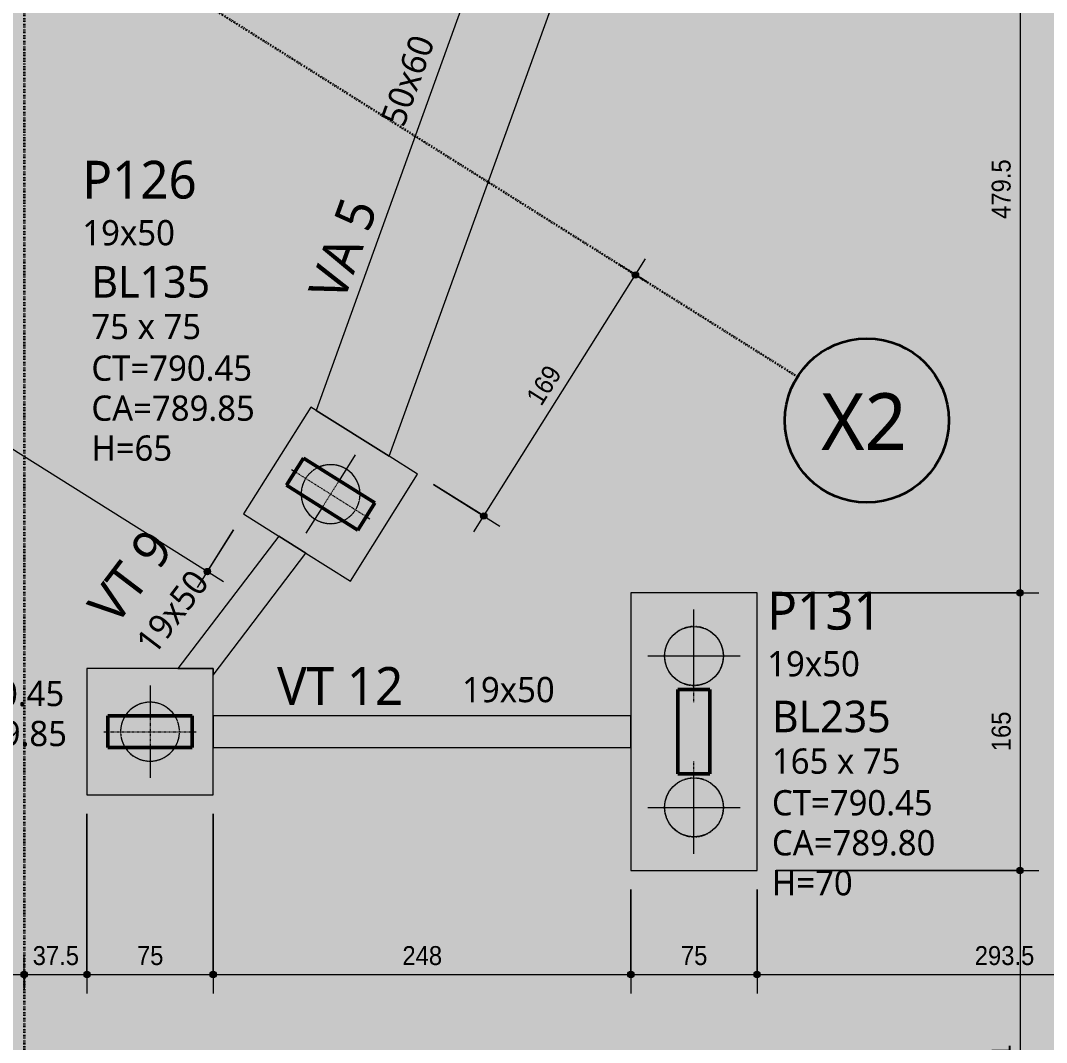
# Model space of a CAD drawing. Header units: centimetres. Extents: x -3523 to 38560, y -3196 to 88043.
# Drawn here: x -661 to -51, y 948 to 1555 of the extents above; entities that cross this region are included whole.
import ezdxf

# ---------------------------------------------------------------- set-up
doc = ezdxf.new("R2010")
doc.units = ezdxf.units.CM
doc.linetypes.add('Dash dot', pattern=[1.5875, 0.635, -0.47625, 0, -0.47625])
doc.linetypes.add('Traço', pattern=[0.635, 0.3175, -0.3175])
for name, color, linetype, lineweight in [('A-ANNO-DIMS', 7, 'Continuous', 9), ('A-ANNO-DIMS-75', 7, 'Continuous', 9), ('A-DETL-GENF', 7, 'Continuous', 18), ('A-DETL-MBND', 7, 'Continuous', 18), ('S-BEAM-IDEN', 7, 'Continuous', 9), ('S-COLS', 7, 'Continuous', 25), ('S-COLS-IDEN', 7, 'Continuous', 9), ('S-FNDN', 7, 'Continuous', 25), ('S-FNDN-HDLN', 7, 'Traço', 18), ('S-FNDN-IDEN', 7, 'Continuous', 9), ('S-GRID', 7, 'Continuous', 9), ('S-GRID-IDEN', 7, 'Continuous', 9)]:
    doc.layers.add(name, color=color, linetype=linetype, lineweight=lineweight)
doc.styles.add('Arial_1', font='arial.ttf', dxfattribs={"width": 0.9, "height": 11.25})
doc.styles.add('Gadugi', font='gadugi.ttf', dxfattribs={"height": 15})
doc.styles.add('Gadugi_1', font='gadugi.ttf', dxfattribs={"height": 22.5})
doc.styles.add('Gadugi_2', font='gadugi.ttf', dxfattribs={"height": 18.75})
doc.styles.add('Gadugi_5', font='gadugi.ttf', dxfattribs={"height": 33.75})
doc.dimstyles.new('PED_1_5mm_ESQ', dxfattribs={"dimscale": 30.48, "dimtxt": 11.477918, "dimasz": 0.492126, "dimexe": 0.369094, "dimexo": 0.369094, "dimgap": 0.073819, "dimtad": 1, "dimdec": 1, "dimrnd": 0.5, "dimdsep": 46, "dimtxsty": 'Arial_1', "dimblk1": 'DOTSMALL', "dimblk2": 'DOTSMALL', "dimsah": 1, "dimcen": 0.09, "dimdle": 0.369094, "dimazin": 0, "dimtfac": 1, "dimtdec": 4, "dimtix": 1, "dimtmove": 0, "dimatfit": 3, "dimfxl": 1, "dimtvp": 1, "dimtolj": 1, "dimtzin": 0, "dimarcsym": 2})

# ---------------------------------------------------------------- blocks, each defined once
blk = doc.blocks.new('PED_BLRET-1EST_R01_2019 - 75x75x65-V4-PL B 002 - FUNDAÇÃO')
at = {"layer": 'A-DETL-MBND'}
for p, q in [((0, 27.5), (0, 9.5)), ((-27.5, 0), (-25, 0)), ((25, 0), (27.5, 0)), ((0, -9.5), (0, -27.5))]:
    blk.add_line(p, q, dxfattribs=at)
for start, end in [(33.02872, 146.8046), (213.1954, 326.97128)]:
    blk.add_arc((0, 0), 17.5, start, end, dxfattribs=at)
at = {"layer": 'S-FNDN-HDLN'}
for p, q in [((0, 9.5), (0, -9.5)), ((-25, 0), (25, 0))]:
    blk.add_line(p, q, dxfattribs=at)
for start, end in [(146.82089, 213.17911), (360, 33.01242), (326.98758, 360)]:
    blk.add_arc((0, 0), 17.5, start, end, dxfattribs=at)
blk = doc.blocks.new('PED_BLRET-1EST_R01_2019 - 75x75x65-V5-PL B 002 - FUNDAÇÃO')
at = {"layer": 'A-DETL-MBND'}
for p, q in [((0, 27.5), (0, 9.5)), ((-27.5, 0), (-25, 0)), ((25, 0), (27.5, 0)), ((0, -9.5), (0, -27.5))]:
    blk.add_line(p, q, dxfattribs=at)
for start, end in [(33.02872, 146.8046), (213.1954, 326.97128)]:
    blk.add_arc((0, 0), 17.5, start, end, dxfattribs=at)
at = {"layer": 'S-FNDN-HDLN'}
for p, q in [((0, 9.5), (0, -9.5)), ((-25, 0), (25, 0))]:
    blk.add_line(p, q, dxfattribs=at)
for start, end in [(146.82089, 213.17911), (360, 33.01242), (326.98758, 360)]:
    blk.add_arc((0, 0), 17.5, start, end, dxfattribs=at)
blk = doc.blocks.new('PED_BLRET-2EST_R01_2019 - 165x75x70-V13-PL B 002 - FUNDAÇÃO')
at = {"layer": 'A-DETL-MBND'}
for p, q in [((-50, 27.5), (-50, -27.5)), ((40, 27.5), (40, -27.5)), ((-77.5, 0), (-30, 0)), ((20, 0), (67.5, 0))]:
    blk.add_line(p, q, dxfattribs=at)
for centre in [(-50, 0), (40, 0)]:
    blk.add_circle(centre, 17.5, dxfattribs=at)
at = {"layer": 'S-FNDN-HDLN'}
for p, q in [((-30, 0), (-22.5, 0)), ((12.5, 0), (20, 0))]:
    blk.add_line(p, q, dxfattribs=at)
blk = doc.blocks.new('Eixo - X2-2173052-PL B 002 - FUNDAÇÃO')
at = {"layer": 'S-GRID-IDEN', "color": 114, "lineweight": 35, "true_color": 0x00b050}
blk.add_circle((0, 0), 0.65, dxfattribs=at)
blk = doc.blocks.new('DIMBLOCK188-PL B 002 - FUNDAÇÃO')
at = {"layer": 'A-ANNO-DIMS-75'}
h = blk.add_hatch(color=256, dxfattribs=at)
edge = h.paths.add_edge_path(flags=0)
edge.add_arc((-658.86, 988.11), 1.88, 0, 360)
h = blk.add_hatch(color=256, dxfattribs=at)
edge = h.paths.add_edge_path(flags=0)
edge.add_arc((-621.6, 988.11), 1.88, 0, 360)
for p, q in [((-621.6, 1083.63), (-621.6, 976.86)), ((-621.6, 988.11), (-621.6, 1083.63)), ((-658.86, 979.51), (-658.86, 999.36)), ((-670.11, 988.11), (-621.6, 988.11)), ((-658.86, 988.11), (-658.86, 979.51))]:
    blk.add_line(p, q, dxfattribs=at)
for centre in [(-658.86, 988.11), (-621.6, 988.11)]:
    blk.add_circle(centre, 1.88, dxfattribs=at)
at = {"layer": 'A-ANNO-DIMS-75', "color": 0, "insert": (-653.83, 1004.97), "char_height": 11.25, "width": 32.6326, "attachment_point": 1, "line_spacing_factor": 0.941778, "style": 'Arial_1'}
blk.add_mtext('37.5', dxfattribs=at)
blk = doc.blocks.new('_DotSmall')
at = {"color": 0, "linetype": 'ByBlock', "const_width": 0.5}
blk.add_lwpolyline([(-0.0625, 0, 1), (0.0625, 0, 1)], format="xyb", close=True, dxfattribs=at)
blk = doc.blocks.new('DIMBLOCK189-PL B 002 - FUNDAÇÃO')
at = {"layer": 'A-ANNO-DIMS-75'}
h = blk.add_hatch(color=256, dxfattribs=at)
edge = h.paths.add_edge_path(flags=0)
edge.add_arc((-621.6, 988.11), 1.88, 0, 360)
h = blk.add_hatch(color=256, dxfattribs=at)
edge = h.paths.add_edge_path(flags=0)
edge.add_arc((-546.6, 988.11), 1.88, 0, 360)
for p, q in [((-621.6, 1083.63), (-621.6, 976.86)), ((-621.6, 988.11), (-621.6, 1083.63)), ((-546.6, 1083.63), (-546.6, 976.86)), ((-546.6, 988.11), (-546.6, 1083.63)), ((-621.6, 988.11), (-546.6, 988.11))]:
    blk.add_line(p, q, dxfattribs=at)
for centre in [(-621.6, 988.11), (-546.6, 988.11)]:
    blk.add_circle(centre, 1.88, dxfattribs=at)
at = {"layer": 'A-ANNO-DIMS-75', "color": 0, "insert": (-591.87, 1004.97), "char_height": 11.25, "width": 18.6472, "attachment_point": 1, "line_spacing_factor": 0.941778, "style": 'Arial_1'}
blk.add_mtext('75', dxfattribs=at)
blk = doc.blocks.new('DIMBLOCK190-PL B 002 - FUNDAÇÃO')
at = {"layer": 'A-ANNO-DIMS-75'}
h = blk.add_hatch(color=256, dxfattribs=at)
edge = h.paths.add_edge_path(flags=0)
edge.add_arc((-546.6, 988.11), 1.88, 0, 360)
h = blk.add_hatch(color=256, dxfattribs=at)
edge = h.paths.add_edge_path(flags=0)
edge.add_arc((-298.36, 988.11), 1.88, 0, 360)
for p, q in [((-546.6, 1083.63), (-546.6, 976.86)), ((-546.6, 988.11), (-546.6, 1083.63)), ((-298.36, 1038.63), (-298.36, 976.86)), ((-298.36, 988.11), (-298.36, 1038.63)), ((-546.6, 988.11), (-298.36, 988.11))]:
    blk.add_line(p, q, dxfattribs=at)
for centre in [(-546.6, 988.11), (-298.36, 988.11)]:
    blk.add_circle(centre, 1.88, dxfattribs=at)
at = {"layer": 'A-ANNO-DIMS-75', "color": 0, "insert": (-434.14, 1004.97), "char_height": 11.25, "width": 27.9708, "attachment_point": 1, "line_spacing_factor": 0.941778, "style": 'Arial_1'}
blk.add_mtext('248', dxfattribs=at)
blk = doc.blocks.new('DIMBLOCK191-PL B 002 - FUNDAÇÃO')
at = {"layer": 'A-ANNO-DIMS-75'}
h = blk.add_hatch(color=256, dxfattribs=at)
edge = h.paths.add_edge_path(flags=0)
edge.add_arc((-298.36, 988.11), 1.88, 0, 360)
h = blk.add_hatch(color=256, dxfattribs=at)
edge = h.paths.add_edge_path(flags=0)
edge.add_arc((-223.36, 988.11), 1.88, 0, 360)
for p, q in [((-298.36, 1038.63), (-298.36, 976.86)), ((-298.36, 988.11), (-298.36, 1038.63)), ((-223.36, 1038.63), (-223.36, 976.86)), ((-223.36, 988.11), (-223.36, 1038.63)), ((-298.36, 988.11), (-223.36, 988.11))]:
    blk.add_line(p, q, dxfattribs=at)
for centre in [(-298.36, 988.11), (-223.36, 988.11)]:
    blk.add_circle(centre, 1.88, dxfattribs=at)
at = {"layer": 'A-ANNO-DIMS-75', "color": 0, "insert": (-268.63, 1004.97), "char_height": 11.25, "width": 18.6472, "attachment_point": 1, "line_spacing_factor": 0.941778, "style": 'Arial_1'}
blk.add_mtext('75', dxfattribs=at)
blk = doc.blocks.new('DIMBLOCK192-PL B 002 - FUNDAÇÃO')
at = {"layer": 'A-ANNO-DIMS-75'}
h = blk.add_hatch(color=256, dxfattribs=at)
edge = h.paths.add_edge_path(flags=0)
edge.add_arc((-223.36, 988.11), 1.88, 0, 360)
h = blk.add_hatch(color=256, dxfattribs=at)
edge = h.paths.add_edge_path(flags=0)
edge.add_arc((70.31, 988.11), 1.87, 0, 360)
for p, q in [((-223.36, 1038.63), (-223.36, 976.86)), ((-223.36, 988.11), (-223.36, 1038.63)), ((70.31, 979.51), (70.31, 999.36)), ((-223.36, 988.11), (70.31, 988.11)), ((70.31, 988.11), (70.31, 979.51))]:
    blk.add_line(p, q, dxfattribs=at)
for centre, radius in [((-223.36, 988.11), 1.88), ((70.31, 988.11), 1.87)]:
    blk.add_circle(centre, radius, dxfattribs=at)
at = {"layer": 'A-ANNO-DIMS-75', "color": 0, "insert": (-94.01, 1004.97), "char_height": 11.25, "width": 41.9562, "attachment_point": 1, "line_spacing_factor": 0.941778, "style": 'Arial_1'}
blk.add_mtext('293.5', dxfattribs=at)
blk = doc.blocks.new('DIMBLOCK198-PL B 002 - FUNDAÇÃO')
at = {"layer": 'A-ANNO-DIMS-75'}
h = blk.add_hatch(color=256, dxfattribs=at)
edge = h.paths.add_edge_path(flags=0)
edge.add_arc((-67.1, 1694.15), 1.88, 0, 360)
h = blk.add_hatch(color=256, dxfattribs=at)
edge = h.paths.add_edge_path(flags=0)
edge.add_arc((-67.1, 1214.88), 1.88, 0, 360)
for p, q in [((-75.7, 1694.15), (-55.85, 1694.15)), ((-67.1, 1694.15), (-75.7, 1694.15)), ((-67.1, 1694.15), (-67.1, 1214.88)), ((-212.11, 1214.88), (-55.85, 1214.88)), ((-67.1, 1214.88), (-212.11, 1214.88))]:
    blk.add_line(p, q, dxfattribs=at)
for centre in [(-67.1, 1694.15), (-67.1, 1214.88)]:
    blk.add_circle(centre, 1.88, dxfattribs=at)
at = {"layer": 'A-ANNO-DIMS-75', "color": 0, "insert": (-83.95, 1437.04), "char_height": 11.25, "width": 41.9562, "attachment_point": 1, "rotation": 90, "line_spacing_factor": 0.941778, "style": 'Arial_1'}
blk.add_mtext('479.5', dxfattribs=at)
blk = doc.blocks.new('DIMBLOCK199-PL B 002 - FUNDAÇÃO')
at = {"layer": 'A-ANNO-DIMS-75'}
h = blk.add_hatch(color=256, dxfattribs=at)
edge = h.paths.add_edge_path(flags=0)
edge.add_arc((-67.1, 1214.88), 1.88, 0, 360)
h = blk.add_hatch(color=256, dxfattribs=at)
edge = h.paths.add_edge_path(flags=0)
edge.add_arc((-67.1, 1049.88), 1.88, 0, 360)
for p, q in [((-212.11, 1214.88), (-55.85, 1214.88)), ((-67.1, 1214.88), (-212.11, 1214.88)), ((-67.1, 1214.88), (-67.1, 1049.88)), ((-212.11, 1049.88), (-55.85, 1049.88)), ((-67.1, 1049.88), (-212.11, 1049.88))]:
    blk.add_line(p, q, dxfattribs=at)
for centre in [(-67.1, 1214.88), (-67.1, 1049.88)]:
    blk.add_circle(centre, 1.88, dxfattribs=at)
at = {"layer": 'A-ANNO-DIMS-75', "color": 0, "insert": (-83.95, 1120.73), "char_height": 11.25, "width": 27.9708, "attachment_point": 1, "rotation": 90, "line_spacing_factor": 0.941778, "style": 'Arial_1'}
blk.add_mtext('165', dxfattribs=at)
blk = doc.blocks.new('DIMBLOCK200-PL B 002 - FUNDAÇÃO')
at = {"layer": 'A-ANNO-DIMS-75'}
h = blk.add_hatch(color=256, dxfattribs=at)
edge = h.paths.add_edge_path(flags=0)
edge.add_arc((-67.1, 1049.88), 1.88, 0, 360)
h = blk.add_hatch(color=256, dxfattribs=at)
edge = h.paths.add_edge_path(flags=0)
edge.add_arc((-67.1, 819.1), 1.88, 0, 360)
for p, q in [((-212.11, 1049.88), (-55.85, 1049.88)), ((-67.1, 1049.88), (-212.11, 1049.88)), ((-67.1, 1049.88), (-67.1, 807.85)), ((-101.89, 819.1), (-55.85, 819.1)), ((-67.1, 819.1), (-101.89, 819.1))]:
    blk.add_line(p, q, dxfattribs=at)
for centre in [(-67.1, 1049.88), (-67.1, 819.1)]:
    blk.add_circle(centre, 1.88, dxfattribs=at)
at = {"layer": 'A-ANNO-DIMS-75', "color": 0, "insert": (-83.95, 922.84), "char_height": 11.25, "width": 27.9708, "attachment_point": 1, "rotation": 90, "line_spacing_factor": 0.941778, "style": 'Arial_1'}
blk.add_mtext('231', dxfattribs=at)
blk = doc.blocks.new('DIMBLOCK213-PL B 002 - FUNDAÇÃO')
at = {"layer": 'A-ANNO-DIMS-75'}
h = blk.add_hatch(color=256, dxfattribs=at)
edge = h.paths.add_edge_path(flags=0)
edge.add_arc((-892.82, 1443.2), 1.88, 0, 360)
h = blk.add_hatch(color=256, dxfattribs=at)
edge = h.paths.add_edge_path(flags=0)
edge.add_arc((-550.03, 1227.53), 1.88, 0, 360)
for p, q in [((-837.34, 1531.38), (-898.81, 1433.68)), ((-892.82, 1443.2), (-837.34, 1531.38)), ((-902.34, 1449.19), (-540.51, 1221.54)), ((-534.48, 1252.24), (-556.02, 1218.01)), ((-550.03, 1227.53), (-534.48, 1252.24))]:
    blk.add_line(p, q, dxfattribs=at)
for centre in [(-892.82, 1443.2), (-550.03, 1227.53)]:
    blk.add_circle(centre, 1.88, dxfattribs=at)
at = {"layer": 'A-ANNO-DIMS-75', "color": 0, "insert": (-722.31, 1355.84), "char_height": 11.25, "width": 27.9708, "attachment_point": 1, "rotation": 327.82439, "line_spacing_factor": 0.941778, "style": 'Arial_1'}
blk.add_mtext('405', dxfattribs=at)
blk = doc.blocks.new('DIMBLOCK214-PL B 002 - FUNDAÇÃO')
at = {"layer": 'A-ANNO-DIMS-75'}
h = blk.add_hatch(color=256, dxfattribs=at)
edge = h.paths.add_edge_path(flags=0)
edge.add_arc((-295.63, 1403.77), 1.88, 0, 360)
h = blk.add_hatch(color=256, dxfattribs=at)
edge = h.paths.add_edge_path(flags=0)
edge.add_arc((-385.76, 1260.57), 1.87, 0, 360)
for p, q in [((-391.76, 1251.04), (-289.64, 1413.3)), ((-288.35, 1399.19), (-305.15, 1409.77)), ((-295.63, 1403.77), (-288.35, 1399.19)), ((-415.55, 1279.31), (-376.24, 1254.57)), ((-385.76, 1260.57), (-415.55, 1279.31))]:
    blk.add_line(p, q, dxfattribs=at)
for centre, radius in [((-295.63, 1403.77), 1.88), ((-385.76, 1260.57), 1.87)]:
    blk.add_circle(centre, radius, dxfattribs=at)
at = {"layer": 'A-ANNO-DIMS-75', "color": 0, "insert": (-361.17, 1331.28), "char_height": 11.25, "width": 27.9708, "attachment_point": 1, "rotation": 57.81471, "line_spacing_factor": 0.941778, "style": 'Arial_1'}
blk.add_mtext('169', dxfattribs=at)

msp = doc.modelspace()

# ---------------------------------------------------------------- hatches: boundary and pattern name
at = {"layer": 'A-DETL-GENF', "true_color": 0xe6e6e6}
h = msp.add_hatch(color=254, dxfattribs=at)
h.paths.add_polyline_path([(-780.089, 706.316), (-386.115, 706.316), (-386.115, 707.119), (-490.138, 707.119), (-490.138, 819.102), (-113.138, 819.102), (-113.138, 707.119), (-124.365, 707.119), (-124.365, 706.316), (43.51, 706.316), (43.51, 770.619), (70.307, 770.619), (70.307, 1173.082), (306.417, 1173.082), (147.343, 1755.323), (97.342, 1755.323), (97.342, 1835.352), (-215.981, 1835.352), (-215.981, 1756.172), (-275.96, 1756.172), (-442.089, 1296.011), (-425.073, 1285.306), (-465.011, 1221.825), (-491.496, 1238.487), (-546.599, 1166.011), (-546.599, 1141.884), (-298.365, 1141.884), (-298.365, 1214.884), (-223.365, 1214.884), (-223.365, 1049.884), (-298.365, 1049.884), (-298.365, 1122.884), (-546.599, 1122.884), (-546.599, 1094.884), (-621.599, 1094.884), (-621.599, 1169.884), (-567.522, 1169.884), (-507.641, 1248.644), (-528.493, 1261.763), (-488.554, 1325.245), (-485.408, 1323.265), (-329.119, 1756.172), (-345.981, 1756.172), (-345.981, 1866.172), (-316.578, 1866.172), (-444.521, 2197.571), (-444.83, 2197.454), (-462.562, 2244.301), (-671.366, 2785.221), (-685.288, 2823.058), (-685.488, 2822.982), (-703.22, 2869.732), (-702.555, 2869.984), (-718.743, 2913.873), (-862.537, 3299.756), (-968.123, 3253.612), (-914.305, 3339.122), (-930.385, 3349.243), (-979.853, 3270.645), (-1027.785, 3380.324), (-999.447, 3392.709), (-1318.73, 3593.658), (-1333.645, 3569.961), (-1357.562, 3585.013), (-1342.647, 3608.71), (-1358.727, 3618.831), (-1373.642, 3595.134), (-1397.12, 3609.91), (-1382.205, 3633.607), (-1824.457, 3911.949), (-1862.275, 3851.86), (-1909.247, 3881.422), (-3097.084, 1994.095), (-2170.119, 1408.797), (-2169.792, 1409.316), (-2127.476, 1382.683), (-2127.841, 1382.102), (-1767.194, 1154.384), (-1737.355, 1154.384), (-1351.153, 1779.215), (-1413.278, 1818.573), (-1373.141, 1881.929), (-1233.757, 1793.627), (-1248.497, 1770.361), (-909.742, 1557.157), (-894.827, 1580.854), (-831.352, 1540.905), (-871.302, 1477.43), (-899.843, 1495.393), (-1197.486, 1153.393), (-1178.443, 1141.408), (-1218.392, 1077.933), (-1281.867, 1117.882), (-1279.683, 1121.353), (-1695.298, 1108.989), (-1460.081, 960.469), (-1310.615, 970.198), (-1282.615, 970.198), (-1282.615, 988.119), (-857.365, 988.119), (-857.365, 707.119), (-852.365, 707.119), (-852.365, 706.316), (-787.91, 706.316)], flags=0)
h.paths.add_polyline_path([(-1711.866, 1127.504), (-1267.491, 1140.724), (-1241.918, 1181.357), (-1213.76, 1163.636), (-916.117, 1505.636), (-934.777, 1517.38), (-919.862, 1541.077), (-1258.665, 1754.311), (-1273.895, 1730.271), (-1335.101, 1769.046), (-1715.019, 1154.384), (-1711.866, 1154.384), (-1711.866, 1137.129)], flags=0)
h.paths.add_polyline_path([(317.769, 1321.247), (317.769, 1754.601), (277.762, 1754.601), (277.762, 1835.352), (227.342, 1835.352), (227.342, 1755.323), (199.175, 1755.323), (306.417, 1362.799)], flags=0)
h.paths.add_polyline_path([(-17.803, 1780.55), (-17.803, 1796.55), (-1.803, 1796.55), (-2.348, 1792.409), (-3.947, 1788.55), (-6.489, 1785.236), (-9.803, 1782.694), (-13.662, 1781.095)], flags=0)
h.paths.add_polyline_path([(-33.803, 1796.55), (-33.258, 1800.691), (-31.659, 1804.55), (-29.117, 1807.864), (-25.803, 1810.406), (-21.944, 1812.005), (-17.803, 1812.55), (-17.803, 1796.55), (-33.258, 1796.55)], flags=0)
h.paths.add_polyline_path([(-1713.322, 2040.579), (-1755.638, 2067.212), (-1745.518, 2083.292), (-1703.201, 2056.659), (-1711.577, 2043.352)], flags=0)
h.paths.add_polyline_path([(-2141.673, 2310.054), (-2183.989, 2336.687), (-2173.869, 2352.768), (-2131.552, 2326.135)], flags=0)
h.paths.add_polyline_path([(-872.017, 2476.309), (-914.333, 2502.941), (-904.213, 2519.022), (-861.896, 2492.389)], flags=0)
h.paths.add_polyline_path([(-1278.153, 2731.912), (-1320.47, 2758.545), (-1310.349, 2774.626), (-1268.033, 2747.993), (-1275.233, 2736.552)], flags=0)
h.paths.add_polyline_path([(-1706.492, 3001.506), (-1748.808, 3028.139), (-1738.688, 3044.22), (-1696.371, 3017.587)], flags=0)
h.paths.add_polyline_path([(-866.215, 3298.666), (-862.634, 3300.018), (-865.839, 3308.62), (-871.262, 3312.032), (-868.974, 3305.973)], flags=0)
at = {"layer": 'A-DETL-MBND', "true_color": 0xa7d7e1}
for points in [[(-442.089, 1296.011), (-275.96, 1756.172), (-329.119, 1756.172), (-485.408, 1323.265)], [(-546.599, 1166.011), (-491.496, 1238.487), (-507.641, 1248.644), (-567.522, 1169.884), (-546.599, 1169.884)], [(-298.365, 1122.884), (-298.365, 1141.884), (-546.599, 1141.884), (-546.599, 1122.884), (-317.885, 1122.884)]]:
    msp.add_hatch(color=9, dxfattribs=at).paths.add_polyline_path(points, flags=0)
h = msp.add_hatch(color=9, dxfattribs=at)
h.paths.add_polyline_path([(-465.011, 1221.825), (-425.073, 1285.306), (-488.554, 1325.245), (-528.493, 1261.763), (-485.408, 1234.657)], flags=0)
h.paths.add_polyline_path([(-460.681, 1252.181), (-503.002, 1278.807), (-492.884, 1294.888), (-450.563, 1268.263), (-450.759, 1267.952)], flags=0)
h = msp.add_hatch(color=9, dxfattribs=at)
h.paths.add_polyline_path([(-223.365, 1049.884), (-223.365, 1214.884), (-298.365, 1214.884), (-298.365, 1049.884), (-251.365, 1049.884)], flags=0)
h.paths.add_polyline_path([(-270.365, 1107.384), (-270.365, 1157.384), (-251.365, 1157.384), (-251.365, 1107.384)], flags=0)
h = msp.add_hatch(color=9, dxfattribs=at)
h.paths.add_polyline_path([(-621.599, 1094.884), (-546.599, 1094.884), (-546.599, 1169.884), (-621.599, 1169.884)], flags=0)
h.paths.add_polyline_path([(-584.355, 1122.884), (-609.099, 1122.884), (-609.099, 1141.884), (-559.099, 1141.884), (-559.099, 1122.884)], flags=0)
at = {"layer": 'S-COLS', "true_color": 0x808080}
for points in [[(-460.681, 1252.181), (-450.563, 1268.263), (-492.884, 1294.888), (-503.002, 1278.807), (-483.168, 1266.328)], [(-270.365, 1107.384), (-251.365, 1107.384), (-251.365, 1157.384), (-270.365, 1157.384), (-270.365, 1157.231)], [(-559.099, 1122.884), (-559.099, 1141.884), (-609.099, 1141.884), (-609.099, 1122.884), (-584.355, 1122.884)]]:
    msp.add_hatch(color=8, dxfattribs=at).paths.add_polyline_path(points, flags=0)

# ---------------------------------------------------------------- linework, layer by layer
at = {"layer": 'A-DETL-MBND'}
for p, q in [((-329.119, 1756.172), (-485.408, 1323.265)), ((-442.089, 1296.011), (-275.96, 1756.172)), ((-488.554, 1325.245), (-528.493, 1261.763)), ((-485.408, 1323.265), (-488.554, 1325.245)), ((-442.089, 1296.011), (-485.408, 1323.265)), ((-485.408, 1323.265), (-442.089, 1296.011)), ((-425.073, 1285.306), (-442.089, 1296.011)), ((-465.011, 1221.825), (-425.073, 1285.306)), ((-528.493, 1261.763), (-507.641, 1248.644)), ((-507.641, 1248.644), (-567.522, 1169.884)), ((-507.641, 1248.644), (-491.496, 1238.487)), ((-491.496, 1238.487), (-507.641, 1248.644)), ((-546.599, 1166.011), (-491.496, 1238.487)), ((-491.496, 1238.487), (-465.011, 1221.825)), ((-298.365, 1214.884), (-298.365, 1141.884)), ((-223.365, 1214.884), (-298.365, 1214.884)), ((-223.365, 1049.884), (-223.365, 1214.884)), ((-567.522, 1169.884), (-621.599, 1169.884)), ((-621.599, 1169.884), (-621.599, 1094.884)), ((-546.599, 1169.884), (-567.522, 1169.884)), ((-567.522, 1169.884), (-546.599, 1169.884)), ((-546.599, 1166.011), (-546.599, 1169.884)), ((-546.599, 1169.884), (-546.599, 1166.011)), ((-546.599, 1141.884), (-546.599, 1166.011)), ((-546.599, 1122.884), (-546.599, 1141.884)), ((-546.599, 1141.884), (-546.599, 1122.884)), ((-298.365, 1141.884), (-546.599, 1141.884)), ((-298.365, 1141.884), (-298.365, 1122.884)), ((-298.365, 1122.884), (-298.365, 1141.884)), ((-546.599, 1094.884), (-546.599, 1122.884)), ((-546.599, 1122.884), (-298.365, 1122.884)), ((-298.365, 1122.884), (-298.365, 1049.884)), ((-621.599, 1094.884), (-546.599, 1094.884)), ((-298.365, 1049.884), (-223.365, 1049.884))]:
    msp.add_line(p, q, dxfattribs=at)
at = {"layer": 'S-COLS', "lineweight": 50}
for p, q in [((-492.884, 1294.888), (-503.002, 1278.807)), ((-450.563, 1268.263), (-492.884, 1294.888)), ((-503.002, 1278.807), (-460.681, 1252.181)), ((-460.681, 1252.181), (-450.563, 1268.263)), ((-251.365, 1157.384), (-270.365, 1157.384)), ((-270.365, 1157.384), (-270.365, 1107.384)), ((-251.365, 1107.384), (-251.365, 1157.384)), ((-559.099, 1141.884), (-609.099, 1141.884)), ((-609.099, 1141.884), (-609.099, 1122.884)), ((-559.099, 1122.884), (-559.099, 1141.884)), ((-609.099, 1122.884), (-559.099, 1122.884)), ((-270.365, 1107.384), (-251.365, 1107.384))]:
    msp.add_line(p, q, dxfattribs=at)
at = {"layer": 'S-FNDN-HDLN'}
for centre, start, end in [((-476.783, 1273.535), 128.503668, 136.457411), ((-476.783, 1273.535), 121.330078, 128.230441), ((-476.783, 1273.535), 113.154384, 121.117237), ((-476.783, 1273.535), 105.97702, 112.852527), ((-476.783, 1273.535), 97.799639, 105.778738), ((-476.783, 1273.535), 90.627124, 97.4624), ((-476.783, 1273.535), 82.437147, 90.441514), ((-476.783, 1273.535), 75.279738, 82.055076), ((-476.783, 1273.535), 67.06323, 75.105256), ((-476.783, 1273.535), 59.934352, 66.622512), ((-476.783, 1273.535), 51.671547, 59.769719), ((-476.783, 1273.535), 44.590564, 51.150833), ((-476.783, 1273.535), 152.049382, 158.961633), ((-476.783, 1273.535), 147.824392, 151.799795), ((-476.783, 1273.535), 143.848989, 147.824392), ((-476.783, 1273.535), 136.68715, 143.599402), ((-476.783, 1273.535), 36.250143, 44.434709), ((-476.783, 1273.535), 29.248049, 35.613852), ((-476.783, 1273.535), 20.773423, 29.100064), ((-476.783, 1273.535), 174.531547, 182.4944), ((-476.783, 1273.535), 167.418343, 174.318706), ((-476.783, 1273.535), 159.191372, 167.145116), ((-476.783, 1273.535), 13.906541, 19.955475), ((-476.783, 1273.535), 5.17487, 13.765653), ((-476.783, 1273.535), 358.565819, 4.029892), ((-476.783, 1273.535), 182.796257, 189.671763), ((-476.783, 1273.535), 189.870046, 197.849145), ((-476.783, 1273.535), 330.686466, 343.097093), ((-476.783, 1273.535), 343.225697, 347.302524), ((-476.783, 1273.535), 349.210655, 358.431361), ((-476.783, 1273.535), 198.186383, 205.021659), ((-476.783, 1273.535), 205.207269, 213.211636), ((-476.783, 1273.535), 213.593708, 220.369046), ((-476.783, 1273.535), 220.543528, 228.585553), ((-476.783, 1273.535), 312.55169, 324.962318), ((-476.783, 1273.535), 229.026272, 235.714432), ((-476.783, 1273.535), 235.879064, 243.977236), ((-476.783, 1273.535), 244.49795, 251.05822), ((-476.783, 1273.535), 251.214075, 259.39864), ((-476.783, 1273.535), 260.034931, 266.400735), ((-476.783, 1273.535), 266.548719, 274.875361), ((-476.783, 1273.535), 275.693308, 281.742243), ((-476.783, 1273.535), 281.883131, 290.473913), ((-476.783, 1273.535), 291.618891, 297.082965), ((-476.783, 1273.535), 297.217422, 306.438128), ((-476.783, 1273.535), 308.34626, 312.423086), ((-260.865, 1177.384), 136.082149, 142.131084), ((-260.865, 1177.384), 127.350479, 135.941261), ((-260.865, 1177.384), 120.741427, 126.205501), ((-260.865, 1177.384), 111.386264, 120.60697), ((-260.865, 1177.384), 105.401305, 109.478132), ((-260.865, 1177.384), 92.862074, 105.272702), ((-260.865, 1177.384), 74.727298, 87.137926), ((-260.865, 1177.384), 70.521868, 74.598695), ((-260.865, 1177.384), 59.39303, 68.613736), ((-260.865, 1177.384), 53.794499, 59.258573), ((-260.865, 1177.384), 44.058739, 52.649521), ((-260.865, 1177.384), 37.868916, 43.917851), ((-260.865, 1177.384), 158.425752, 166.610317), ((-260.865, 1177.384), 151.423657, 157.789461), ((-260.865, 1177.384), 142.949031, 151.275673), ((-260.865, 1177.384), 28.724327, 37.050969), ((-260.865, 1177.384), 22.210539, 28.576343), ((-260.865, 1177.384), 13.389683, 21.574248), ((-260.865, 1177.384), 173.847156, 181.945327), ((-260.865, 1177.384), 182.10996, 188.79812), ((-260.865, 1177.384), 166.766172, 173.326441), ((-260.865, 1177.384), 6.673559, 13.233828), ((-260.865, 1177.384), 351.20188, 357.89004), ((-260.865, 1177.384), 358.054673, 6.152844), ((-260.865, 1177.384), 189.238838, 197.280864), ((-260.865, 1177.384), 197.455346, 204.230684), ((-260.865, 1177.384), 335.769316, 342.544654), ((-260.865, 1177.384), 342.719136, 350.761162), ((-260.865, 1177.384), 204.612756, 212.617122), ((-260.865, 1177.384), 212.802733, 219.638009), ((-260.865, 1177.384), 219.975247, 227.954346), ((-260.865, 1177.384), 312.045654, 320.024753), ((-260.865, 1177.384), 320.361991, 327.197267), ((-260.865, 1177.384), 327.382878, 335.387244), ((-260.865, 1177.384), 228.152629, 235.028135), ((-260.865, 1177.384), 235.329992, 243.292845), ((-260.865, 1177.384), 243.505686, 250.406049), ((-260.865, 1177.384), 250.679276, 258.633019), ((-260.865, 1177.384), 258.862758, 265.77501), ((-260.865, 1177.384), 266.024597, 270), ((-260.865, 1177.384), 270, 273.975403), ((-260.865, 1177.384), 274.22499, 281.137242), ((-260.865, 1177.384), 281.366981, 289.320724), ((-260.865, 1177.384), 289.593951, 296.494314), ((-260.865, 1177.384), 296.707155, 304.670008), ((-260.865, 1177.384), 304.971865, 311.847371), ((-584.099, 1132.384), 122.802733, 129.638009), ((-584.099, 1132.384), 114.612756, 122.617122), ((-584.099, 1132.384), 107.455346, 114.230684), ((-584.099, 1132.384), 99.238838, 107.280864), ((-584.099, 1132.384), 92.10996, 98.79812), ((-584.099, 1132.384), 83.847156, 91.945327), ((-584.099, 1132.384), 76.766172, 83.326441), ((-584.099, 1132.384), 68.425752, 76.610317), ((-584.099, 1132.384), 61.423657, 67.789461), ((-584.099, 1132.384), 52.949031, 61.275673), ((-584.099, 1132.384), 46.082149, 52.131084), ((-584.099, 1132.384), 153.505686, 160.406049), ((-584.099, 1132.384), 145.329992, 153.292845), ((-584.099, 1132.384), 138.152629, 145.028135), ((-584.099, 1132.384), 129.975247, 137.954346), ((-584.099, 1132.384), 37.350479, 45.941261), ((-584.099, 1132.384), 30.741427, 36.205501), ((-584.099, 1132.384), 21.386264, 30.60697), ((-584.099, 1132.384), 168.862758, 175.77501), ((-584.099, 1132.384), 160.679276, 168.633019), ((-584.099, 1132.384), 15.401305, 19.478132), ((-584.099, 1132.384), 2.862074, 15.272702), ((-584.099, 1132.384), 176.024597, 180), ((-584.099, 1132.384), 180, 183.975403), ((-584.099, 1132.384), 184.22499, 191.137242), ((-584.099, 1132.384), 191.366981, 199.320724), ((-584.099, 1132.384), 344.727298, 357.137926), ((-584.099, 1132.384), 199.593951, 206.494314), ((-584.099, 1132.384), 206.707155, 214.670008), ((-584.099, 1132.384), 214.971865, 221.847371), ((-584.099, 1132.384), 323.794499, 329.258573), ((-584.099, 1132.384), 329.39303, 338.613736), ((-584.099, 1132.384), 340.521868, 344.598695), ((-584.099, 1132.384), 222.045654, 230.024753), ((-584.099, 1132.384), 230.361991, 237.197267), ((-584.099, 1132.384), 237.382878, 245.387244), ((-584.099, 1132.384), 245.769316, 252.544654), ((-584.099, 1132.384), 283.389683, 291.574248), ((-584.099, 1132.384), 292.210539, 298.576343), ((-584.099, 1132.384), 298.724327, 307.050969), ((-584.099, 1132.384), 307.868916, 313.917851), ((-584.099, 1132.384), 314.058739, 322.649521), ((-584.099, 1132.384), 252.719136, 260.761162), ((-584.099, 1132.384), 261.20188, 267.89004), ((-584.099, 1132.384), 268.054673, 276.152844), ((-584.099, 1132.384), 276.673559, 283.233828), ((-260.865, 1087.384), 111.386264, 120.60697), ((-260.865, 1087.384), 105.401305, 109.478132), ((-260.865, 1087.384), 92.862074, 105.272702), ((-260.865, 1087.384), 74.727298, 87.137926), ((-260.865, 1087.384), 70.521868, 74.598695), ((-260.865, 1087.384), 59.39303, 68.613736), ((-260.865, 1087.384), 142.949031, 151.275673), ((-260.865, 1087.384), 136.082149, 142.131084), ((-260.865, 1087.384), 127.350479, 135.941261), ((-260.865, 1087.384), 120.741427, 126.205501), ((-260.865, 1087.384), 53.794499, 59.258573), ((-260.865, 1087.384), 44.058739, 52.649521), ((-260.865, 1087.384), 37.868916, 43.917851), ((-260.865, 1087.384), 28.724327, 37.050969), ((-260.865, 1087.384), 166.766172, 173.326441), ((-260.865, 1087.384), 158.425752, 166.610317), ((-260.865, 1087.384), 151.423657, 157.789461), ((-260.865, 1087.384), 22.210539, 28.576343), ((-260.865, 1087.384), 13.389683, 21.574248), ((-260.865, 1087.384), 6.673559, 13.233828), ((-260.865, 1087.384), 173.847156, 181.945327), ((-260.865, 1087.384), 182.10996, 188.79812), ((-260.865, 1087.384), 351.20188, 357.89004), ((-260.865, 1087.384), 358.054673, 6.152844), ((-260.865, 1087.384), 189.238838, 197.280864), ((-260.865, 1087.384), 197.455346, 204.230684), ((-260.865, 1087.384), 204.612756, 212.617122), ((-260.865, 1087.384), 327.382878, 335.387244), ((-260.865, 1087.384), 335.769316, 342.544654), ((-260.865, 1087.384), 342.719136, 350.761162), ((-260.865, 1087.384), 212.802733, 219.638009), ((-260.865, 1087.384), 219.975247, 227.954346), ((-260.865, 1087.384), 228.152629, 235.028135), ((-260.865, 1087.384), 304.971865, 311.847371), ((-260.865, 1087.384), 312.045654, 320.024753), ((-260.865, 1087.384), 320.361991, 327.197267), ((-260.865, 1087.384), 235.329992, 243.292845), ((-260.865, 1087.384), 243.505686, 250.406049), ((-260.865, 1087.384), 250.679276, 258.633019), ((-260.865, 1087.384), 258.862758, 265.77501), ((-260.865, 1087.384), 266.024597, 270), ((-260.865, 1087.384), 270, 273.975403), ((-260.865, 1087.384), 274.22499, 281.137242), ((-260.865, 1087.384), 281.366981, 289.320724), ((-260.865, 1087.384), 289.593951, 296.494314), ((-260.865, 1087.384), 296.707155, 304.670008)]:
    msp.add_arc(centre, 17.5, start, end, dxfattribs=at)
at = {"layer": 'S-GRID', "color": 6, "linetype": 'Dash dot', "lineweight": 35, "true_color": 0xff00ff}
msp.add_line((-658.86, 3240.549), (-658.86, -1018.232), dxfattribs=at)
at = {"layer": 'S-GRID', "color": 114, "linetype": 'Dash dot', "lineweight": 35, "true_color": 0x00b050}
msp.add_line((-199.392, 1343.203), (-3103.954, 3171.262), dxfattribs=at)

# ---------------------------------------------------------------- block references
at = {"layer": 'S-FNDN', "linetype": 'Traço', "lineweight": 18}
for name, p, rotation in [('PED_BLRET-1EST_R01_2019 - 75x75x65-V5-PL B 002 - FUNDAÇÃO', (-476.783, 1273.535), 327.8243917466675), ('PED_BLRET-2EST_R01_2019 - 165x75x70-V13-PL B 002 - FUNDAÇÃO', (-260.865, 1137.384), 89.9999999999999)]:
    msp.add_blockref(name, p, dxfattribs=dict(at, rotation=rotation))
msp.add_blockref('PED_BLRET-1EST_R01_2019 - 75x75x65-V4-PL B 002 - FUNDAÇÃO', (-584.099, 1132.384), dxfattribs=at)
at = {"layer": 'S-GRID-IDEN', "color": 114, "true_color": 0x00b050, "xscale": 74.99999999999996, "yscale": 74.99999999999996, "zscale": 74.99999999999996, "rotation": 57.81471040540365}
msp.add_blockref('Eixo - X2-2173052-PL B 002 - FUNDAÇÃO', (-158.133, 1317.236), dxfattribs=at)

# ---------------------------------------------------------------- texts
at = {"layer": 'S-BEAM-IDEN', "attachment_point": 1}
for s, insert, char_height, width, rotation, style in [('50x60', (-447.511, 1495.987), 15, 67.34175, 70.149214, 'Gadugi'), ('VA 5', (-490.398, 1394.578), 22.5, 80.56959, 70.149214, 'Gadugi_1'), ('VT 9', (-622.45, 1208.228), 22.5, 76.36073, 52.754362, 'Gadugi_1'), ('19x50', (-593.528, 1186.24), 15, 67.34175, 52.754362, 'Gadugi')]:
    msp.add_mtext(s, dxfattribs=dict(at, insert=insert, char_height=char_height, width=width, rotation=rotation, style=style))
for s, insert, char_height, width, style in [('VT 12', (-508.604, 1170.793), 22.5, 97.40503, 'Gadugi_1'), ('19x50', (-398.658, 1164.89), 15, 67.34175, 'Gadugi')]:
    msp.add_mtext(s, dxfattribs=dict(at, insert=insert, char_height=char_height, width=width, style=style))
at = {"layer": 'S-COLS-IDEN', "attachment_point": 1}
for s, insert, char_height, width, style in [('P126', (-624.346, 1471.609), 22.5, 84.77845, 'Gadugi_1'), ('19x50', (-624.346, 1436.375), 15, 67.34175, 'Gadugi'), ('P131', (-217.32, 1215.507), 22.5, 84.77845, 'Gadugi_1'), ('19x50', (-217.32, 1180.273), 15, 67.34175, 'Gadugi')]:
    msp.add_mtext(s, dxfattribs=dict(at, insert=insert, char_height=char_height, width=width, style=style))
at = {"layer": 'S-FNDN-IDEN', "color": 5, "true_color": 0x0000ff, "char_height": 18.75, "width": 85.37972, "attachment_point": 1, "style": 'Gadugi_2'}
for s, insert in [('BL135', (-618.962, 1409.054)), ('BL235', (-214.537, 1150.806))]:
    msp.add_mtext(s, dxfattribs=dict(at, insert=insert))
at = {"layer": 'S-FNDN-IDEN', "char_height": 15, "attachment_point": 1, "style": 'Gadugi'}
for s, insert, width in [('75 x 75', (-618.962, 1380.64), 81.77212), ('CT=790.45', (-618.962, 1355.911), 122.05692), ('CA=789.85', (-618.962, 1332.132), 125.06325), ('H=65', (-618.962, 1308.387), 63.73416), ('CT=790.45', (-730.572, 1162.578), 122.05692), ('CA=789.85', (-730.572, 1138.8), 125.06325), ('165 x 75', (-214.537, 1122.392), 95.60123), ('CT=790.45', (-214.537, 1097.663), 122.05692), ('CA=789.80', (-214.537, 1073.884), 125.06325), ('H=70', (-214.537, 1050.139), 63.73416)]:
    msp.add_mtext(s, dxfattribs=dict(at, insert=insert, width=width))
at = {"layer": 'S-GRID-IDEN', "color": 114, "true_color": 0x00b050, "insert": (-185.274, 1333.501), "char_height": 33.75, "width": 65.53795, "attachment_point": 1, "style": 'Gadugi_5'}
msp.add_mtext('X2', dxfattribs=at)

# ---------------------------------------------------------------- dimensions: what is measured, and where the dimension line sits
at = {"layer": 'A-ANNO-DIMS'}
for base, p1, p2, angle, override, picture, middle in [((-67.099, 1214.884), (-64.447, 1694.155), (-223.365, 1214.884), 90, {"dimpost": '<>', "dimfxl": 504.930611}, 'DIMBLOCK198-PL B 002 - FUNDAÇÃO', (-75.093, 1454.52)), ((-550.028, 1227.534), (-831.352, 1540.905), (-528.493, 1261.763), 327.824392, {"dimpost": '<>', "dimfxl": 411.878686}, 'DIMBLOCK213-PL B 002 - FUNDAÇÃO', (-717.168, 1342.133)), ((-295.632, 1403.774), (-425.073, 1285.306), (-297.876, 1405.186), 57.81471, {"dimpost": '<>', "dimfxl": 174.786658}, 'DIMBLOCK214-PL B 002 - FUNDAÇÃO', (-347.463, 1336.428)), ((-67.099, 1049.884), (-223.365, 1214.884), (-223.365, 1049.884), 90, {"dimpost": '<>', "dimfxl": 165}, 'DIMBLOCK199-PL B 002 - FUNDAÇÃO', (-75.093, 1132.384)), ((-67.099, 819.102), (-223.365, 1049.884), (-113.138, 819.102), 90, {"dimpost": '<>', "dimfxl": 255.753978}, 'DIMBLOCK200-PL B 002 - FUNDAÇÃO', (-75.097, 934.493))]:
    dim = msp.add_linear_dim(base=base, p1=p1, p2=p2, angle=angle, dimstyle='PED_1_5mm_ESQ', override=override, dxfattribs=at)
    dim.commit()
    dim.dimension.update_dxf_attribs({"geometry": picture, "text_midpoint": middle})
for base, p1, p2, override, picture, middle in [((-621.599, 988.111), (-658.86, 990.763), (-621.599, 1094.884), {"dimpost": '<>', "dimfxl": 110.588026}, 'DIMBLOCK188-PL B 002 - FUNDAÇÃO', (-640.23, 996.109)), ((-546.599, 988.111), (-621.599, 1094.884), (-546.599, 1094.884), {"dimpost": '<>', "dimfxl": 75}, 'DIMBLOCK189-PL B 002 - FUNDAÇÃO', (-584.099, 996.082)), ((-298.365, 988.111), (-546.599, 1094.884), (-298.365, 1049.884), {"dimpost": '<>', "dimfxl": 252.280393}, 'DIMBLOCK190-PL B 002 - FUNDAÇÃO', (-422.482, 996.105)), ((-223.365, 988.111), (-298.365, 1049.884), (-223.365, 1049.884), {"dimpost": '<>', "dimfxl": 75}, 'DIMBLOCK191-PL B 002 - FUNDAÇÃO', (-260.865, 996.082)), ((70.307, 988.111), (-223.365, 1049.884), (70.307, 990.763), {"dimpost": '<>', "dimfxl": 299.563549}, 'DIMBLOCK192-PL B 002 - FUNDAÇÃO', (-76.529, 996.109))]:
    dim = msp.add_linear_dim(base=base, p1=p1, p2=p2, dimstyle='PED_1_5mm_ESQ', override=override, dxfattribs=at)
    dim.commit()
    dim.dimension.update_dxf_attribs({"geometry": picture, "text_midpoint": middle})

doc.saveas('drawing.dxf')
